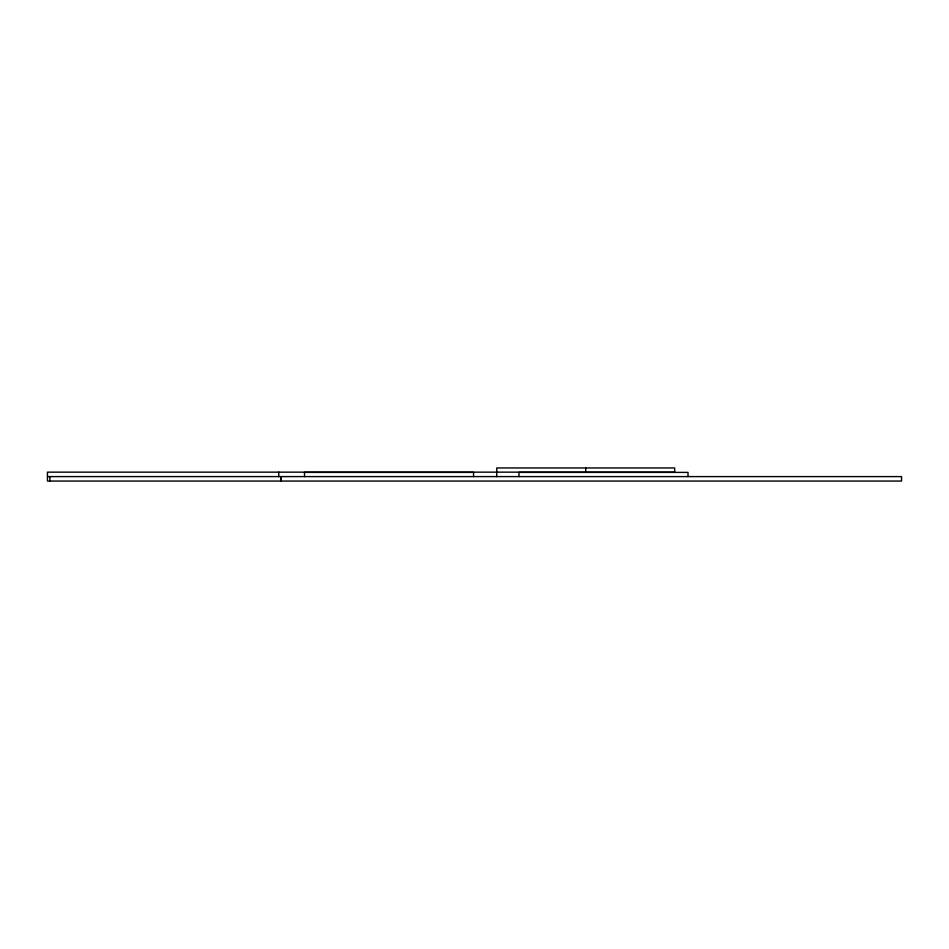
<?xml version="1.0" encoding="UTF-8"?>
<svg xmlns="http://www.w3.org/2000/svg" width="949" height="949" viewBox="0 0 949 949"><rect width="100%" height="100%" fill="white"/><g stroke="black" fill="none" stroke-linecap="round" stroke-linejoin="round"><path stroke-width="1.42" d="M47.45 476.6L901.55 476.6L901.55 481.048L47.45 481.048L47.45 472.151L674.68 472.151L674.68 467.952L496.742 467.952L496.742 476.6M688.025 476.6L688.025 472.4L518.984 472.4L518.984 476.6M585.711 467.952L585.711 472.151M473.563 476.6L473.563 472.4L304.522 472.4L304.522 476.6M281.201 476.6L281.201 481.048M280.726 476.6L280.726 481.048M278.769 472.151L278.769 476.6M49.882 476.6L49.882 481.048"/></g></svg>
